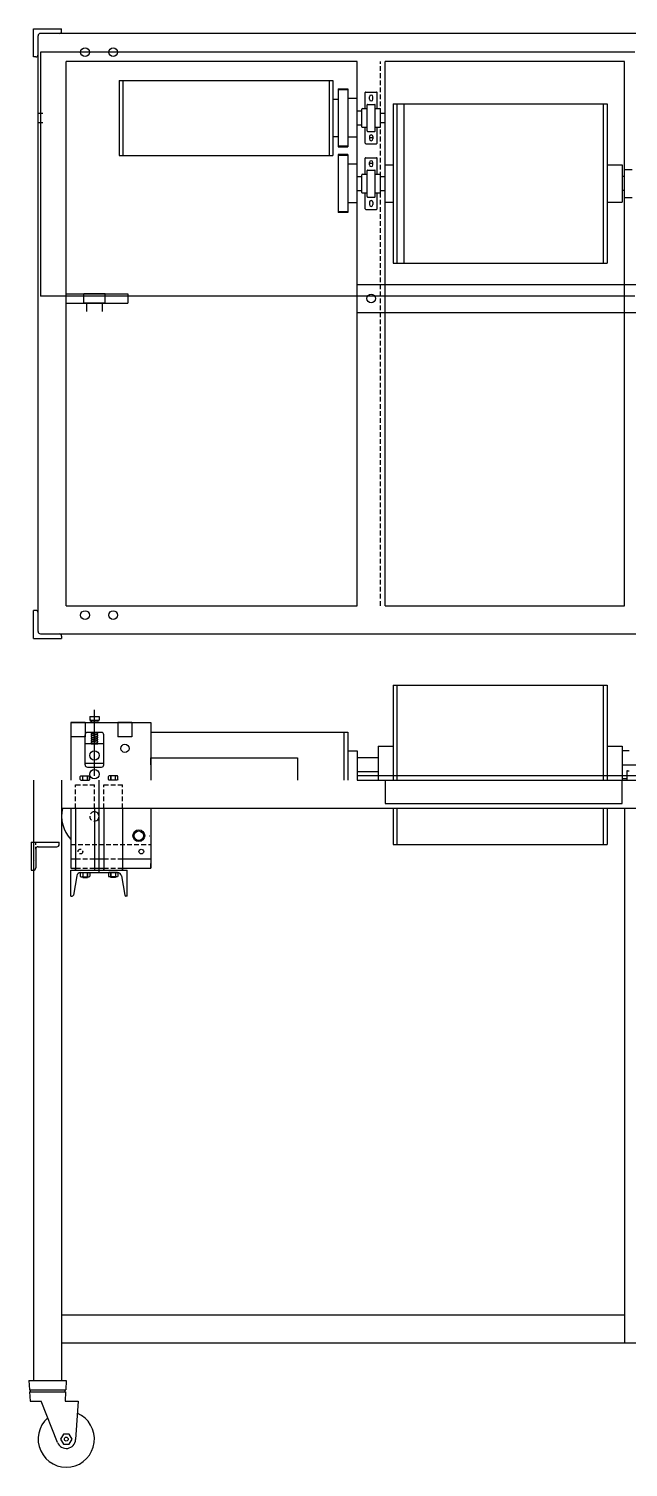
# Model space of a CAD drawing. Extents: x 0 to 122, y 0 to 77.
# Drawn here: x 42 to 73.9, y 0.2 to 76.8 of the extents above; entities that cross this region are included whole.
import ezdxf

# ---------------------------------------------------------------- set-up
doc = ezdxf.new("R2010")
doc.units = 0
doc.header["$MEASUREMENT"] = 0
doc.linetypes.add('HIDDEN', pattern=[0.375, 0.25, -0.125])
doc.linetypes.add('HIDDEN2', pattern=[0.1875, 0.125, -0.0625])
for name, color, linetype in [('CENTER', 4, 'CONTINUOUS'), ('DIM', 1, 'CONTINUOUS'), ('HATCH', 2, 'CONTINUOUS'), ('HIDDEN', 6, 'HIDDEN'), ('HIDDEN2', 6, 'HIDDEN2'), ('NFHIDDEN', 6, 'HIDDEN'), ('OBJECT', 3, 'CONTINUOUS'), ('TEXT', 1, 'CONTINUOUS')]:
    doc.layers.add(name, color=color, linetype=linetype)

msp = doc.modelspace()

# ---------------------------------------------------------------- linework, layer by layer
at = {"layer": 'CENTER'}
msp.add_line((48.4076, 33.8392), (48.4408, 33.8392), dxfattribs=at)
at = {"layer": 'DIM'}
for p, q in [((58.4798, 73.6475), (58.4798, 70.5475)), ((58.4798, 73.6475), (58.9798, 73.6475)), ((58.9798, 73.6475), (58.9798, 70.5475)), ((58.9798, 73.5975), (58.4798, 73.5975)), ((59.4798, 73.1275), (58.9798, 73.1275)), ((58.9798, 70.5975), (58.4798, 70.5975)), ((58.4798, 70.5475), (58.9798, 70.5475)), ((59.4798, 71.0675), (58.9798, 71.0675)), ((60.3236, 71.035), (60.1361, 71.035)), ((58.4798, 70.1475), (58.4798, 67.0475)), ((58.9798, 70.1475), (58.4798, 70.1475)), ((58.9798, 70.0975), (58.4798, 70.0975)), ((58.9798, 70.0975), (58.4798, 70.0975)), ((58.9798, 70.1475), (58.9798, 67.0475)), ((59.4798, 69.6275), (58.9798, 69.6275)), ((60.3236, 69.66), (60.1361, 69.66)), ((59.4798, 67.5675), (58.9798, 67.5675)), ((58.9798, 67.0975), (58.4798, 67.0975)), ((58.9798, 67.0475), (58.4798, 67.0475)), ((59.4798, 63.2215), (96.4798, 63.2215)), ((59.4798, 61.7215), (96.4798, 61.7215)), ((45.7296, 31.8687), (45.7296, 36.8029)), ((42.1013, 33.4987), (43.6013, 33.4987)), ((42.4763, 33.2487), (43.4763, 33.2487)), ((42.1013, 31.9987), (42.2263, 31.9987))]:
    msp.add_line(p, q, dxfattribs=at)
at = {"layer": 'HATCH'}
for p, q in [((74.2923, 75.5985), (42.6048, 75.5985)), ((42.6048, 75.5985), (42.6048, 62.5965)), ((74.2923, 62.5965), (42.6048, 62.5965))]:
    msp.add_line(p, q, dxfattribs=at)
at = {"layer": 'HIDDEN'}
msp.add_line((60.7298, 46.0975), (60.7298, 75.0975), dxfattribs=at)
at = {"layer": 'HIDDEN2'}
msp.add_line((42.3513, 33.1237), (42.3513, 33.4987), dxfattribs=at)
at = {"layer": 'NFHIDDEN'}
for p, q in [((44.4796, 35.3029), (44.4796, 36.5529)), ((44.4796, 36.5529), (45.4796, 36.5529)), ((45.4796, 35.3029), (45.4796, 36.5529)), ((45.9796, 35.3029), (45.9796, 36.5529)), ((45.9796, 36.5529), (46.9796, 36.5529)), ((46.9796, 35.3029), (46.9796, 36.5529)), ((44.2296, 33.3654), (48.48, 33.3654)), ((44.4796, 32.6121), (45.4796, 32.6121)), ((45.9796, 32.6121), (46.9796, 32.6121)), ((44.4796, 32.1154), (45.4796, 32.1154)), ((45.9796, 32.1154), (46.9796, 32.1154))]:
    msp.add_line(p, q, dxfattribs=at)
msp.add_circle((44.73, 32.9904), 0.125, dxfattribs=at)
msp.add_arc((45.4798, 34.8654), 0.25, 90.057094, 269.942906, dxfattribs=at)
at = {"layer": 'OBJECT'}
for p, q in [((42.2298, 76.8475), (43.7298, 76.8475)), ((42.2298, 75.3475), (42.2298, 76.8475)), ((43.7298, 76.7225), (43.7298, 76.8475)), ((42.4798, 44.7225), (42.4798, 76.4725)), ((104.3548, 76.5975), (42.6048, 76.5975)), ((42.3548, 75.3475), (42.2298, 75.3475)), ((43.9798, 46.0975), (43.9798, 75.0975)), ((59.4798, 75.0975), (43.9798, 75.0975)), ((59.4798, 46.0975), (59.4798, 75.0975)), ((73.7298, 75.0975), (60.9798, 75.0975)), ((60.9798, 46.0975), (60.9798, 75.0975)), ((73.7298, 46.0975), (73.7298, 75.0975)), ((46.7923, 74.0975), (58.1923, 74.0975)), ((46.7923, 74.0975), (46.7923, 70.0975)), ((46.9923, 74.0975), (46.9923, 70.0975)), ((57.9923, 74.0975), (57.9923, 70.0975)), ((58.1923, 74.0975), (58.1923, 70.0975)), ((58.1923, 73.0975), (58.4798, 73.0975)), ((59.9173, 72.5975), (59.9173, 73.4425)), ((59.9473, 73.4725), (60.5123, 73.4725)), ((60.1361, 73.0975), (60.1361, 73.2225)), ((60.3236, 73.0975), (60.3236, 73.2225)), ((60.5423, 72.5975), (60.5423, 73.4425)), ((61.4048, 72.8475), (72.8048, 72.8475)), ((61.4048, 72.8475), (61.4048, 64.3475)), ((61.6048, 72.8475), (61.6048, 64.3475)), ((61.9798, 72.8475), (61.9798, 64.3475)), ((72.6048, 72.8475), (72.6048, 64.3475)), ((72.8048, 72.8475), (72.8048, 64.3475)), ((42.4798, 72.3475), (42.7298, 72.3475)), ((59.4798, 72.4725), (59.7298, 72.4725)), ((59.7298, 71.6275), (59.7298, 72.5675)), ((59.7598, 72.5975), (60.0111, 72.5975)), ((60.0111, 71.4088), (60.0111, 72.7863)), ((60.0411, 72.8163), (60.4186, 72.8163)), ((60.4486, 71.4088), (60.4486, 72.7863)), ((60.4486, 72.5975), (60.6998, 72.5975)), ((60.7298, 71.6275), (60.7298, 72.5675)), ((60.7298, 72.3475), (60.9798, 72.3475)), ((42.4798, 71.8475), (42.7298, 71.8475)), ((59.4798, 71.7225), (59.7298, 71.7225)), ((59.7598, 71.5975), (60.0111, 71.5975)), ((59.9173, 70.7525), (59.9173, 71.5975)), ((60.0411, 71.3788), (60.4186, 71.3788)), ((60.4486, 71.5975), (60.6998, 71.5975)), ((60.5423, 70.7525), (60.5423, 71.5975)), ((60.7298, 71.8475), (60.9798, 71.8475)), ((58.1923, 71.0975), (58.4798, 71.0975)), ((59.9473, 70.7225), (60.5123, 70.7225)), ((60.1361, 71.0975), (60.1361, 70.9725)), ((60.3236, 71.0975), (60.3236, 70.9725)), ((46.7923, 70.0975), (58.1923, 70.0975)), ((59.9173, 69.0975), (59.9173, 69.9425)), ((59.9473, 69.9725), (60.5123, 69.9725)), ((60.5423, 69.0975), (60.5423, 69.9425)), ((59.7298, 68.1275), (59.7298, 69.0675)), ((59.7598, 69.0975), (60.0111, 69.0975)), ((60.0111, 67.9088), (60.0111, 69.2863)), ((60.0411, 69.3163), (60.4186, 69.3163)), ((60.1361, 69.5975), (60.1361, 69.7225)), ((60.3236, 69.5975), (60.3236, 69.7225)), ((60.4486, 67.9088), (60.4486, 69.2863)), ((60.4486, 69.0975), (60.6998, 69.0975)), ((60.7298, 68.1275), (60.7298, 69.0675)), ((60.9798, 69.5975), (61.4048, 69.5975)), ((72.8048, 69.5975), (73.6048, 69.5975)), ((73.6048, 69.5975), (73.6048, 67.5975)), ((73.7298, 67.8775), (73.7298, 69.3175)), ((73.7598, 69.3475), (74.1361, 69.3475)), ((59.4798, 68.9725), (59.7298, 68.9725)), ((60.7298, 68.9725), (60.9798, 68.9725)), ((73.7298, 68.9725), (73.6048, 68.9725)), ((59.4798, 68.2225), (59.7298, 68.2225)), ((59.7598, 68.0975), (60.0111, 68.0975)), ((59.9173, 67.2525), (59.9173, 68.0975)), ((60.0411, 67.8788), (60.4186, 67.8788)), ((60.1361, 67.5975), (60.1361, 67.4725)), ((60.3236, 67.5975), (60.3236, 67.4725)), ((60.4486, 68.0975), (60.6998, 68.0975)), ((60.5423, 67.2525), (60.5423, 68.0975)), ((60.7298, 68.2225), (60.9798, 68.2225)), ((60.9798, 67.5975), (61.4048, 67.5975)), ((72.8048, 67.5975), (73.6048, 67.5975)), ((73.7298, 68.2225), (73.6048, 68.2225)), ((73.7598, 67.8475), (74.1361, 67.8475)), ((59.9473, 67.2225), (60.5123, 67.2225)), ((61.4048, 64.3475), (72.8048, 64.3475)), ((43.9798, 62.7205), (47.2581, 62.7205)), ((43.9798, 62.2205), (47.2581, 62.2205)), ((44.9206, 62.2205), (44.9206, 62.7205)), ((46.0456, 62.7205), (44.9206, 62.7205)), ((46.0456, 62.2205), (44.9206, 62.2205)), ((45.0611, 62.2205), (45.0611, 61.783)), ((45.7331, 62.7205), (45.2331, 62.7205)), ((45.9051, 61.783), (45.9051, 62.2205)), ((46.0456, 62.2205), (46.0456, 62.7205)), ((47.2581, 62.7205), (47.2581, 62.2205)), ((43.9798, 46.0975), (59.4798, 46.0975)), ((60.9798, 46.0975), (73.7298, 46.0975)), ((42.2298, 44.3475), (42.2298, 45.8475)), ((42.3548, 45.8475), (42.2298, 45.8475)), ((42.6048, 44.5975), (104.3548, 44.5975)), ((43.7298, 44.4725), (43.7298, 44.3475)), ((42.2298, 44.3475), (43.7298, 44.3475)), ((61.4048, 41.8654), (72.8048, 41.8654)), ((61.4048, 41.8654), (61.4048, 36.8029)), ((61.6048, 41.8654), (61.6048, 36.8029)), ((72.6048, 41.8654), (72.6048, 36.8029)), ((72.8048, 41.8654), (72.8048, 36.8029)), ((45.23, 40.1935), (45.23, 39.9884)), ((45.23, 40.1935), (45.73, 40.1935)), ((45.23, 39.9884), (45.73, 39.9884)), ((45.2613, 39.9044), (45.6988, 39.9044)), ((45.2613, 39.9044), (45.2613, 39.8654)), ((45.4798, 37.0217), (45.4798, 40.553)), ((45.6988, 39.9044), (45.6988, 39.8654)), ((45.73, 40.1935), (45.73, 39.9884)), ((44.23, 39.8654), (44.23, 36.8029)), ((44.98, 39.8654), (44.23, 39.8654)), ((44.23, 39.8654), (48.48, 39.8654)), ((44.23, 39.8654), (44.23, 39.1154)), ((44.98, 39.1154), (44.23, 39.1154)), ((44.98, 39.1154), (44.23, 39.1154)), ((44.98, 39.1154), (44.23, 39.1154)), ((44.9798, 37.6154), (44.9798, 39.2153)), ((44.98, 39.8654), (44.98, 39.1154)), ((45.8556, 39.3403), (45.1056, 39.3403)), ((45.2613, 39.8654), (45.6988, 39.8654)), ((45.2977, 39.3403), (45.6193, 39.3403)), ((45.3278, 39.2671), (45.6093, 39.3391)), ((45.3278, 39.1551), (45.6093, 39.2271)), ((45.3278, 39.0431), (45.6093, 39.1151)), ((45.3321, 39.3007), (45.4139, 39.2891)), ((45.3321, 39.1887), (45.4139, 39.1771)), ((45.3477, 39.1896), (45.6292, 39.2616)), ((45.3477, 39.0776), (45.6292, 39.1496)), ((45.3478, 39.3016), (45.4973, 39.3403)), ((45.3634, 39.8654), (45.5986, 39.8654)), ((45.5431, 39.2396), (45.6249, 39.2279)), ((45.5431, 39.1276), (45.6249, 39.1159)), ((45.9798, 37.6154), (45.9798, 39.2153)), ((47.48, 39.8654), (46.73, 39.8654)), ((46.73, 39.8654), (46.73, 39.1154)), ((47.48, 39.1154), (46.73, 39.1154)), ((47.48, 39.1154), (46.73, 39.1154)), ((47.48, 39.8654), (47.48, 39.1154)), ((48.4798, 39.3654), (58.9798, 39.3654)), ((48.48, 39.8654), (48.48, 36.8029)), ((58.7798, 39.3654), (58.7798, 36.8029)), ((58.9798, 39.3654), (58.9798, 36.8029)), ((45.9798, 38.7403), (44.9814, 38.7403)), ((45.2978, 38.7403), (45.6593, 38.7403)), ((45.3278, 38.9311), (45.6093, 39.0031)), ((45.3278, 38.8191), (45.6093, 38.8911)), ((45.3321, 39.0767), (45.4139, 39.0651)), ((45.3321, 38.9647), (45.4139, 38.9531)), ((45.3321, 38.8527), (45.4139, 38.8411)), ((45.3477, 38.9656), (45.6292, 39.0376)), ((45.3477, 38.8536), (45.6292, 38.9256)), ((45.3477, 38.7416), (45.6292, 38.8136)), ((45.4575, 38.7403), (45.6094, 38.7791)), ((45.5431, 39.0156), (45.6249, 39.0039)), ((45.5431, 38.9036), (45.6249, 38.8919)), ((45.5431, 38.7916), (45.6249, 38.7799)), ((58.9798, 38.3654), (59.4798, 38.3654)), ((59.4798, 38.3654), (59.4798, 36.8029)), ((60.6048, 38.6154), (61.4048, 38.6154)), ((60.6048, 38.6154), (60.6048, 36.8029)), ((60.6048, 38.6154), (60.6048, 36.8029)), ((72.8048, 38.6154), (73.6048, 38.6154)), ((73.6048, 38.6154), (73.6048, 36.8029)), ((73.6048, 38.3354), (73.6048, 36.8954)), ((73.9811, 38.3654), (73.6348, 38.3654)), ((45.9798, 37.6778), (44.9798, 37.6778)), ((48.48, 37.9904), (56.298, 37.9904)), ((56.298, 37.9904), (56.298, 36.8029)), ((60.6048, 37.9904), (59.4798, 37.9904)), ((73.6048, 37.6154), (75.1048, 37.6154)), ((42.2298, 36.8029), (42.2298, 4.8029)), ((42.2298, 36.8029), (42.2298, 4.8029)), ((43.7298, 36.8029), (43.7298, 4.8029)), ((44.727, 36.9957), (44.7563, 37.0216)), ((44.727, 36.8289), (44.727, 36.9957)), ((44.727, 36.8289), (44.7563, 36.8029)), ((44.7563, 37.0216), (45.2029, 37.0216)), ((44.7563, 36.8029), (45.2029, 36.8029)), ((44.8533, 36.9957), (44.824, 37.0216)), ((44.8533, 36.8289), (44.824, 36.8029)), ((44.8533, 37.0216), (45.1059, 37.0216)), ((44.8533, 36.9957), (44.8826, 37.0216)), ((44.8533, 36.8289), (44.8533, 36.9957)), ((44.8533, 36.8289), (44.8533, 36.9957)), ((44.8533, 36.8289), (44.8826, 36.8029)), ((45.1059, 36.9957), (45.0766, 37.0216)), ((45.1059, 36.8289), (45.0766, 36.8029)), ((45.1048, 37.4904), (45.8548, 37.4904)), ((45.1059, 36.9957), (45.1352, 37.0216)), ((45.1059, 36.8289), (45.1059, 36.9957)), ((45.1059, 36.9957), (45.1059, 36.8289)), ((45.1059, 36.8289), (45.1059, 36.9957)), ((45.1059, 36.8289), (45.1352, 36.8029)), ((45.2322, 36.9957), (45.2029, 37.0216)), ((45.2322, 36.8289), (45.2029, 36.8029)), ((45.2322, 36.8289), (45.2322, 36.9957)), ((46.227, 36.9957), (46.2563, 37.0216)), ((46.227, 36.8289), (46.227, 36.9957)), ((46.227, 36.8289), (46.2563, 36.8029)), ((46.7029, 37.0216), (46.2563, 37.0216)), ((46.7029, 36.8029), (46.2563, 36.8029)), ((46.3533, 36.9957), (46.324, 37.0216)), ((46.3533, 36.8289), (46.324, 36.8029)), ((46.6059, 37.0216), (46.3533, 37.0216)), ((46.3533, 36.9957), (46.3826, 37.0216)), ((46.3533, 36.8289), (46.3533, 36.9957)), ((46.3533, 36.9957), (46.3533, 36.8289)), ((46.3533, 36.8289), (46.3533, 36.9957)), ((46.3533, 36.8289), (46.3826, 36.8029)), ((46.6059, 36.9957), (46.5766, 37.0216)), ((46.6059, 36.8289), (46.5766, 36.8029)), ((46.6059, 36.9957), (46.6352, 37.0216)), ((46.6059, 36.8289), (46.6059, 36.9957)), ((46.6059, 36.8289), (46.6059, 36.9957)), ((46.6059, 36.8289), (46.6352, 36.8029)), ((46.7322, 36.9957), (46.7029, 37.0216)), ((46.7322, 36.8289), (46.7029, 36.8029)), ((46.7322, 36.8289), (46.7322, 36.9957)), ((60.6048, 37.2404), (59.4798, 37.2404)), ((73.8548, 36.8654), (73.6348, 36.8654)), ((73.8548, 37.2729), (73.8548, 36.8029)), ((73.8848, 37.3029), (73.9811, 37.3029)), ((43.7298, 35.3029), (96.678, 35.3029)), ((44.2296, 35.3029), (44.2296, 32.1154)), ((44.4796, 35.3029), (44.4796, 31.9937)), ((45.4796, 35.3029), (45.4796, 31.9937)), ((45.9796, 35.3029), (45.9796, 31.9937)), ((46.9796, 35.3029), (46.9796, 31.9937)), ((48.48, 35.3029), (48.48, 32.3654)), ((61.4048, 35.3029), (61.4048, 33.3654)), ((61.6048, 35.3029), (61.6048, 33.3654)), ((72.6048, 35.3029), (72.6048, 33.3654)), ((72.8048, 35.3029), (72.8048, 33.3654)), ((73.7298, 35.3029), (73.7298, 6.8029)), ((48.4796, 33.3654), (48.4796, 32.3654)), ((48.4796, 33.3654), (48.4796, 32.1154)), ((48.4796, 33.3654), (48.4796, 32.1154)), ((61.4048, 33.3654), (72.8048, 33.3654)), ((42.2889, 32.4997), (42.2889, 32.5008)), ((44.2296, 32.6121), (44.4796, 32.6121)), ((45.4796, 32.6121), (45.9796, 32.6121)), ((46.9796, 32.6121), (48.48, 32.6121)), ((48.4796, 32.1154), (48.4796, 32.3654)), ((44.2296, 32.1154), (44.4796, 32.1154)), ((44.2296, 31.9937), (47.2296, 31.9937)), ((44.2296, 30.6187), (44.2296, 31.9937)), ((44.3546, 31.9937), (45.1046, 31.9937)), ((44.3546, 31.9937), (45.1046, 31.9937)), ((44.5436, 31.7), (44.3566, 30.6693)), ((44.4796, 31.9937), (44.4796, 32.1154)), ((44.4796, 31.9937), (44.4796, 31.9937)), ((44.4796, 31.9937), (45.4796, 31.9937)), ((44.727, 31.8427), (44.7563, 31.8687)), ((44.727, 31.8427), (44.727, 31.6759)), ((44.727, 31.6759), (44.7563, 31.6499)), ((44.7411, 31.8687), (46.7181, 31.8687)), ((44.7563, 31.8687), (45.2029, 31.8687)), ((44.7563, 31.6499), (45.2029, 31.6499)), ((44.8533, 31.8427), (44.824, 31.8687)), ((44.8533, 31.6759), (44.824, 31.6499)), ((44.8533, 31.8427), (44.8826, 31.8687)), ((44.8533, 31.8427), (44.8533, 31.6759)), ((44.8533, 31.8427), (44.8533, 31.6759)), ((44.8533, 31.6759), (44.8826, 31.6499)), ((44.8533, 31.6499), (45.1059, 31.6499)), ((44.8533, 31.6499), (44.8533, 31.6154)), ((44.8533, 31.6154), (45.1059, 31.6154)), ((45.1059, 31.8427), (45.0766, 31.8687)), ((45.1059, 31.6759), (45.0766, 31.6499)), ((45.1059, 31.8427), (45.1352, 31.8687)), ((45.1059, 31.8427), (45.1059, 31.6759)), ((45.1059, 31.6759), (45.1059, 31.8427)), ((45.1059, 31.8427), (45.1059, 31.6759)), ((45.1059, 31.6759), (45.1352, 31.6499)), ((45.1059, 31.6499), (45.1059, 31.6154)), ((45.1059, 31.6154), (45.1059, 31.6499)), ((45.2322, 31.8427), (45.2029, 31.8687)), ((45.2322, 31.6759), (45.2029, 31.6499)), ((45.2322, 31.8427), (45.2322, 31.6759)), ((45.4796, 32.1154), (45.9796, 32.1154)), ((45.9796, 31.9937), (45.9796, 32.1154)), ((45.9796, 31.9937), (46.9796, 31.9937)), ((45.9796, 31.9937), (45.9796, 31.9937)), ((46.227, 31.8427), (46.2563, 31.8687)), ((46.227, 31.8427), (46.227, 31.6759)), ((46.227, 31.6759), (46.2563, 31.6499)), ((46.7029, 31.8687), (46.2563, 31.8687)), ((46.7029, 31.6499), (46.2563, 31.6499)), ((46.3533, 31.8427), (46.324, 31.8687)), ((46.3533, 31.6759), (46.324, 31.6499)), ((46.3533, 31.8427), (46.3826, 31.8687)), ((46.3533, 31.8427), (46.3533, 31.6759)), ((46.3533, 31.6759), (46.3533, 31.8427)), ((46.3533, 31.8427), (46.3533, 31.6759)), ((46.3533, 31.6759), (46.3826, 31.6499)), ((46.6059, 31.6499), (46.3533, 31.6499)), ((46.3533, 31.6499), (46.3533, 31.6154)), ((46.3533, 31.6154), (46.3533, 31.6499)), ((46.6059, 31.6154), (46.3533, 31.6154)), ((46.6059, 31.8427), (46.5766, 31.8687)), ((46.6059, 31.6759), (46.5766, 31.6499)), ((46.6059, 31.8427), (46.6352, 31.8687)), ((46.6059, 31.8427), (46.6059, 31.6759)), ((46.6059, 31.8427), (46.6059, 31.6759)), ((46.6059, 31.6759), (46.6352, 31.6499)), ((46.6059, 31.6499), (46.6059, 31.6154)), ((46.7322, 31.8427), (46.7029, 31.8687)), ((46.7322, 31.6759), (46.7029, 31.6499)), ((46.7322, 31.8427), (46.7322, 31.6759)), ((46.9156, 31.7), (47.1026, 30.6693)), ((46.9796, 31.9937), (46.9796, 32.1154)), ((46.9796, 32.1154), (48.4796, 32.1154)), ((46.9796, 31.9937), (46.9796, 31.9937)), ((47.2296, 30.6187), (47.2296, 31.9937)), ((48.3546, 32.1154), (48.4796, 32.1154)), ((44.2296, 30.6187), (44.2973, 30.6187)), ((47.2296, 30.6187), (47.1619, 30.6187)), ((43.7298, 8.3029), (73.7298, 8.3029)), ((43.7298, 6.8029), (103.2298, 6.8029)), ((41.9798, 4.8029), (43.9798, 4.8029)), ((41.9798, 4.8029), (42.0105, 4.3029)), ((43.9798, 4.8029), (43.9492, 4.3029)), ((42.0105, 4.3029), (43.9492, 4.3029)), ((42.0167, 4.2029), (43.943, 4.2029)), ((42.0167, 4.2029), (42.0474, 3.7029)), ((42.058, 4.3029), (42.058, 4.2029)), ((43.9017, 4.3029), (43.9017, 4.2029)), ((43.943, 4.2029), (43.9123, 3.7029)), ((42.0474, 3.7029), (42.6463, 3.7029)), ((43.5145, 1.4949), (42.6463, 3.7029)), ((43.9123, 3.7029), (44.6051, 3.7029)), ((44.6051, 3.7029), (44.4789, 1.6473))]:
    msp.add_line(p, q, dxfattribs=at)
msp.add_lwpolyline([(48.48, 37.6154), (48.48, 37.9904)], dxfattribs=at)
msp.add_lwpolyline([(43.6688, 1.6779), (43.8243, 1.4086), (44.1354, 1.4086), (44.2909, 1.6779), (44.1354, 1.9472), (43.8243, 1.9472)], close=True, dxfattribs=at)
for centre, radius in [((44.9796, 75.5975), 0.2344), ((46.4796, 75.5975), 0.2344), ((60.2298, 62.4715), 0.2266), ((44.9796, 45.5975), 0.2344), ((46.4796, 45.5975), 0.2344), ((45.4785, 38.1153), 0.2501), ((45.4798, 38.1153), 0.25), ((47.105, 38.4904), 0.2188), ((45.48, 37.1154), 0.25), ((47.8451, 33.8392), 0.3125), ((47.8451, 33.8392), 0.25), ((47.8451, 33.8392), 0.25), ((47.8451, 33.8392), 0.25), ((47.8451, 33.8392), 0.25), ((47.8451, 33.8392), 0.25), ((47.9796, 32.9904), 0.125), ((43.9798, 1.6779), 0.1023)]:
    msp.add_circle(centre, radius, dxfattribs=at)
for centre, radius, start, end in [((43.6048, 76.7225), 0.125, 270, 0), ((42.6048, 76.4725), 0.125, 90, 180), ((42.3548, 75.4725), 0.125, 270, 0), ((59.9473, 73.4425), 0.03, 90, 180), ((60.2298, 73.2225), 0.0937, 0, 180), ((60.2298, 73.0975), 0.0937, 180, 0), ((60.5123, 73.4425), 0.03, 0, 90), ((59.7598, 72.5675), 0.03, 90, 180), ((60.0411, 72.7863), 0.03, 90, 180), ((60.4186, 72.7863), 0.03, 0, 90), ((60.6998, 72.5675), 0.03, 0, 90), ((59.7598, 71.6275), 0.03, 180, 270), ((60.0411, 71.4088), 0.03, 180, 270), ((60.4186, 71.4088), 0.03, 270, 0), ((60.6998, 71.6275), 0.03, 270, 0), ((59.9473, 70.7525), 0.03, 180, 270), ((60.2298, 71.0975), 0.0937, 0, 180), ((60.2298, 70.9725), 0.0937, 180, 0), ((60.5123, 70.7525), 0.03, 270, 0), ((59.9473, 69.9425), 0.03, 90, 180), ((60.2298, 69.7225), 0.0937, 0, 180), ((60.5123, 69.9425), 0.03, 0, 90), ((59.7598, 69.0675), 0.03, 90, 180), ((60.0411, 69.2863), 0.03, 90, 180), ((60.2298, 69.5975), 0.0937, 180, 0), ((60.4186, 69.2863), 0.03, 0, 90), ((60.6998, 69.0675), 0.03, 0, 90), ((73.7598, 69.3175), 0.03, 90, 180), ((59.7598, 68.1275), 0.03, 180, 270), ((60.0411, 67.9088), 0.03, 180, 270), ((60.2298, 67.5975), 0.0937, 0, 180), ((60.2298, 67.4725), 0.0937, 180, 0), ((60.4186, 67.9088), 0.03, 270, 0), ((60.6998, 68.1275), 0.03, 270, 0), ((73.7598, 67.8775), 0.03, 180, 270), ((59.9473, 67.2525), 0.03, 180, 270), ((60.5123, 67.2525), 0.03, 270, 0), ((42.3548, 45.7225), 0.125, 0, 90), ((42.6048, 44.7225), 0.125, 180, 270), ((43.6048, 44.4725), 0.125, 0, 90), ((45.2861, 39.9464), 0.0425, 261.266428, 81.266428), ((45.674, 39.9464), 0.0425, 98.733572, 278.733572), ((45.1048, 39.2153), 0.125, 90, 180), ((45.3377, 39.3403), 0.04, 180, 284.518346), ((45.3377, 39.2283), 0.04, 104.347644, 284.347644), ((45.3377, 39.1163), 0.04, 104.347644, 284.347644), ((45.6193, 39.3003), 0.04, 284.347644, 104.347644), ((45.6193, 39.1883), 0.04, 284.347644, 104.347644), ((45.6193, 39.0763), 0.04, 284.347644, 104.347644), ((45.8548, 39.2153), 0.125, 0, 90), ((45.3377, 39.0043), 0.04, 104.347644, 284.347644), ((45.3377, 38.8923), 0.04, 104.347644, 284.347644), ((45.3377, 38.7803), 0.04, 104.347644, 284.347644), ((45.6193, 38.9643), 0.04, 284.347644, 104.347644), ((45.6193, 38.8523), 0.04, 284.347644, 104.347644), ((45.6193, 38.7403), 0.04, 0, 104.314703), ((73.6348, 38.3354), 0.03, 90, 180), ((45.1048, 37.6154), 0.125, 180, 270), ((45.8548, 37.6154), 0.125, 270, 0), ((73.6348, 36.8954), 0.03, 180, 270), ((73.8848, 37.2729), 0.03, 90, 180), ((45.4798, 34.8654), 1.75, 165.522488, 224.403653), ((45.4798, 34.8654), 0.25, 269.942906, 90.057094), ((44.7411, 31.6687), 0.2, 90, 171), ((46.7181, 31.6687), 0.2, 9, 90), ((44.2973, 30.6787), 0.06, 270, 351), ((47.1619, 30.6787), 0.06, 189, 270), ((43.9798, 1.6779), 1.5, 130.936088, 67.016831), ((43.9798, 1.6779), 0.5, 201.464867, 356.488051)]:
    msp.add_arc(centre, radius, start, end, dxfattribs=at)
at = {"layer": 'TEXT'}
for p, q in [((59.4798, 37.0529), (96.4798, 37.0529)), ((59.4798, 37.0529), (59.4798, 36.8029)), ((59.4798, 36.8029), (96.4798, 36.8029)), ((60.9798, 36.8029), (60.9798, 35.5529)), ((73.6048, 35.5529), (73.6048, 36.8029)), ((60.9798, 35.5529), (73.6048, 35.5529)), ((42.1013, 33.4987), (42.1013, 31.9987)), ((42.3513, 33.1237), (42.3513, 32.1237)), ((43.6013, 33.3737), (43.6013, 33.4987))]:
    msp.add_line(p, q, dxfattribs=at)
for centre, start, end in [((42.4763, 33.1237), 90, 180), ((43.4763, 33.3737), 270, 0), ((42.2263, 32.1237), 270, 0)]:
    msp.add_arc(centre, 0.125, start, end, dxfattribs=at)

doc.saveas('drawing.dxf')
